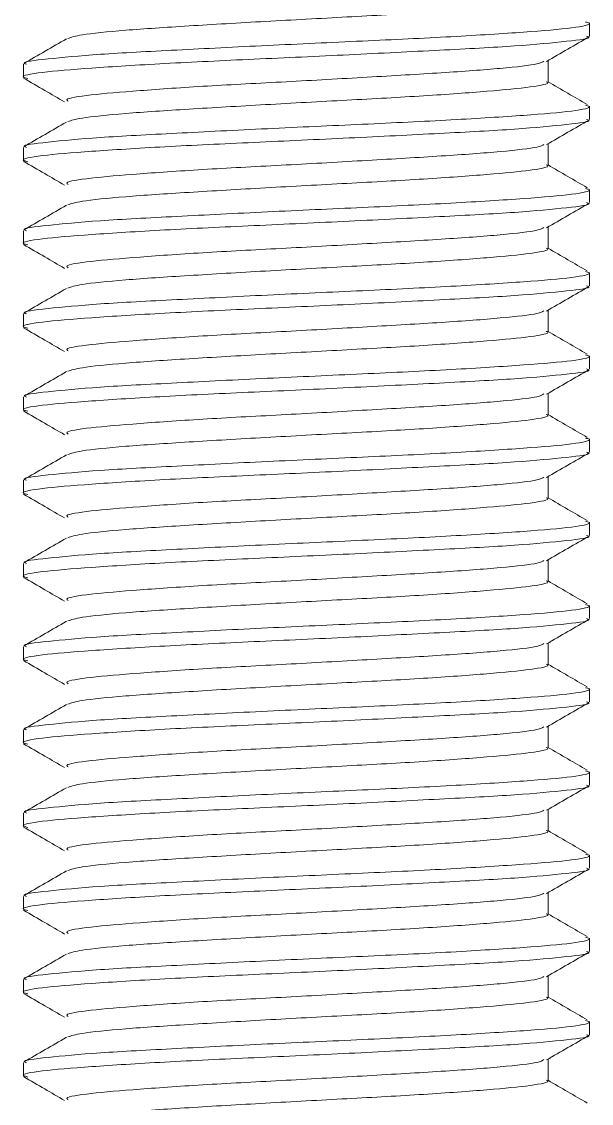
# Model space of a CAD drawing. Extents: x -976302 to -776254, y 5665 to 231437.
# Drawn here: x -798577.6 to -798516.8, y 79223.2 to 79338.5 of the extents above; entities that cross this region are included whole.
import ezdxf

# ---------------------------------------------------------------- set-up
doc = ezdxf.new("R2010")
doc.units = 0
doc.header["$LTSCALE"] = 1000
doc.header["$MEASUREMENT"] = 0

# ---------------------------------------------------------------- blocks, each defined once
blk = doc.blocks.new('*U17')
at = {"color": 7, "linetype": 'Continuous', "lineweight": 15}
for p, q in [((-22012.724, -7242.318), (-22012.724, -7241.495)), ((-22015.305, -7245.157), (-22015.305, -7243.844)), ((-22048.022, -7244.071), (-22048.022, -7244.893)), ((-22012.724, -7247.504), (-22012.724, -7246.681)), ((-22048.022, -7249.257), (-22048.022, -7250.079)), ((-22015.305, -7250.343), (-22015.305, -7249.03)), ((-22012.724, -7252.69), (-22012.724, -7251.867)), ((-22048.022, -7254.443), (-22048.022, -7255.265)), ((-22015.305, -7255.529), (-22015.305, -7254.216)), ((-22012.724, -7257.876), (-22012.724, -7257.053)), ((-22015.305, -7260.715), (-22015.305, -7259.402)), ((-22048.022, -7259.628), (-22048.022, -7260.451)), ((-22012.724, -7263.062), (-22012.724, -7262.239)), ((-22048.022, -7264.814), (-22048.022, -7265.637)), ((-22015.305, -7265.901), (-22015.305, -7264.588)), ((-22012.724, -7268.248), (-22012.724, -7267.425)), ((-22048.022, -7270), (-22048.022, -7270.823)), ((-22015.305, -7271.087), (-22015.305, -7269.773)), ((-22012.724, -7273.434), (-22012.724, -7272.611)), ((-22015.305, -7276.273), (-22015.305, -7274.959)), ((-22048.022, -7275.186), (-22048.022, -7276.009)), ((-22012.724, -7278.62), (-22012.724, -7277.797)), ((-22048.022, -7280.372), (-22048.022, -7281.195)), ((-22015.305, -7281.459), (-22015.305, -7280.145)), ((-22012.724, -7283.806), (-22012.724, -7282.982)), ((-22048.022, -7285.558), (-22048.022, -7286.38)), ((-22015.305, -7286.645), (-22015.305, -7285.331)), ((-22012.724, -7288.992), (-22012.724, -7288.168)), ((-22015.305, -7291.831), (-22015.305, -7290.517)), ((-22048.022, -7290.744), (-22048.022, -7291.566)), ((-22012.724, -7294.178), (-22012.724, -7293.354)), ((-22015.305, -7297.017), (-22015.305, -7295.703)), ((-22048.022, -7295.93), (-22048.022, -7296.752)), ((-22012.724, -7299.364), (-22012.724, -7298.54)), ((-22048.022, -7301.116), (-22048.022, -7301.938)), ((-22015.305, -7302.203), (-22015.305, -7300.889)), ((-22012.724, -7304.55), (-22012.724, -7303.726)), ((-22048.022, -7306.302), (-22048.022, -7307.124)), ((-22015.305, -7307.389), (-22015.305, -7306.075))]:
    blk.add_line(p, q, dxfattribs=at)
for points, knots in [([(-22015.417, -7239.971), (-22015.382, -7239.985), (-22015.116, -7240.086), (-22016.254, -7240.309), (-22018.879, -7240.559), (-22022.937, -7240.857), (-22027.8, -7241.12), (-22032.966, -7241.398), (-22037.849, -7241.686), (-22041.835, -7241.945), (-22044.573, -7242.227), (-22045.045, -7242.387), (-22045.262, -7242.461)], [0, 0, 0, 0, 0.016846, 0.1280213, 0.2392296, 0.3502223, 0.4613488, 0.5725715, 0.6837103, 0.7948399, 0.9062754, 1, 1, 1, 1]), ([(-22047.842, -7244.071), (-22047.901, -7244.048), (-22048.207, -7243.928), (-22046.695, -7243.749), (-22043.493, -7243.439), (-22038.61, -7243.191), (-22032.86, -7242.894), (-22026.816, -7242.624), (-22021.191, -7242.355), (-22016.549, -7242.061), (-22013.611, -7241.811), (-22012.458, -7241.573), (-22012.88, -7241.462), (-22012.971, -7241.438)], [0, 0, 0, 0, 0.025159, 0.130433, 0.235235, 0.340569, 0.445675, 0.550666, 0.65549, 0.76083, 0.865921, 0.97091, 1, 1, 1, 1]), ([(-22012.904, -7242.318), (-22012.849, -7242.338), (-22012.517, -7242.453), (-22013.967, -7242.629), (-22017.109, -7242.936), (-22021.935, -7243.188), (-22027.656, -7243.481), (-22033.706, -7243.756), (-22039.364, -7244.019), (-22044.034, -7244.318), (-22047.071, -7244.566), (-22048.32, -7244.81), (-22047.867, -7244.927), (-22047.752, -7244.956)], [0, 0, 0, 0, 0.020956, 0.125784, 0.230725, 0.335458, 0.440362, 0.545066, 0.649956, 0.754581, 0.859545, 0.96439, 1, 1, 1, 1]), ([(-22045.351, -7242.484), (-22045.793, -7242.74), (-22046.675, -7243.252), (-22047.558, -7243.764), (-22047.999, -7244.02)], [0, 0, 0, 0, 0.500034, 1, 1, 1, 1]), ([(-22015.395, -7243.893), (-22014.953, -7243.637), (-22014.071, -7243.126), (-22013.188, -7242.614), (-22012.747, -7242.358)], [0, 0, 0, 0, 0.500014, 1, 1, 1, 1]), ([(-22045.239, -7246.376), (-22045.29, -7246.339), (-22045.467, -7246.213), (-22043.999, -7245.973), (-22040.969, -7245.722), (-22036.665, -7245.418), (-22031.666, -7245.168), (-22026.523, -7244.873), (-22021.794, -7244.601), (-22018.101, -7244.329), (-22015.87, -7244.075), (-22015.657, -7243.931), (-22015.574, -7243.875)], [0, 0, 0, 0, 0.0446047, 0.1549405, 0.2658458, 0.3761896, 0.4869812, 0.5976326, 0.7082599, 0.819146, 0.9295768, 1, 1, 1, 1]), ([(-22048.022, -7244.933), (-22047.58, -7245.19), (-22046.728, -7245.685), (-22045.875, -7246.179), (-22045.463, -7246.417)], [0, 0, 0, 0, 0.517668, 1, 1, 1, 1]), ([(-22015.417, -7245.157), (-22015.382, -7245.171), (-22015.116, -7245.272), (-22016.254, -7245.495), (-22018.879, -7245.745), (-22022.937, -7246.043), (-22027.8, -7246.306), (-22032.966, -7246.584), (-22037.849, -7246.872), (-22041.835, -7247.131), (-22044.573, -7247.413), (-22045.045, -7247.573), (-22045.262, -7247.647)], [0, 0, 0, 0, 0.016846, 0.1280213, 0.2392296, 0.3502223, 0.4613488, 0.5725715, 0.6837103, 0.7948399, 0.9062754, 1, 1, 1, 1]), ([(-22012.859, -7246.579), (-22013.263, -7246.346), (-22014.08, -7245.876), (-22014.894, -7245.398), (-22015.305, -7245.157)], [0, 0, 0, 0, 0.494618, 1, 1, 1, 1]), ([(-22047.842, -7249.257), (-22047.901, -7249.233), (-22048.207, -7249.114), (-22046.695, -7248.935), (-22043.493, -7248.625), (-22038.61, -7248.377), (-22032.86, -7248.08), (-22026.816, -7247.81), (-22021.191, -7247.541), (-22016.549, -7247.247), (-22013.611, -7246.997), (-22012.458, -7246.759), (-22012.88, -7246.648), (-22012.971, -7246.623)], [0, 0, 0, 0, 0.025159, 0.130433, 0.235235, 0.340569, 0.445675, 0.550666, 0.65549, 0.76083, 0.865921, 0.97091, 1, 1, 1, 1]), ([(-22012.904, -7247.504), (-22012.849, -7247.524), (-22012.517, -7247.639), (-22013.967, -7247.815), (-22017.109, -7248.122), (-22021.935, -7248.374), (-22027.656, -7248.667), (-22033.706, -7248.942), (-22039.364, -7249.205), (-22044.034, -7249.504), (-22047.071, -7249.752), (-22048.32, -7249.996), (-22047.867, -7250.113), (-22047.752, -7250.142)], [0, 0, 0, 0, 0.020956, 0.125784, 0.230725, 0.335458, 0.440362, 0.545066, 0.649956, 0.754581, 0.859545, 0.96439, 1, 1, 1, 1]), ([(-22045.351, -7247.67), (-22045.793, -7247.926), (-22046.675, -7248.438), (-22047.558, -7248.95), (-22047.999, -7249.206)], [0, 0, 0, 0, 0.500034, 1, 1, 1, 1]), ([(-22015.395, -7249.079), (-22014.953, -7248.823), (-22014.071, -7248.312), (-22013.188, -7247.8), (-22012.747, -7247.544)], [0, 0, 0, 0, 0.500014, 1, 1, 1, 1]), ([(-22045.239, -7251.562), (-22045.29, -7251.525), (-22045.467, -7251.399), (-22043.999, -7251.159), (-22040.969, -7250.908), (-22036.665, -7250.604), (-22031.666, -7250.354), (-22026.523, -7250.059), (-22021.794, -7249.787), (-22018.101, -7249.515), (-22015.87, -7249.261), (-22015.657, -7249.117), (-22015.574, -7249.061)], [0, 0, 0, 0, 0.0446047, 0.1549405, 0.2658458, 0.3761896, 0.4869812, 0.5976326, 0.7082599, 0.819146, 0.9295768, 1, 1, 1, 1]), ([(-22048.022, -7250.119), (-22047.58, -7250.376), (-22046.728, -7250.871), (-22045.875, -7251.365), (-22045.463, -7251.603)], [0, 0, 0, 0, 0.517668, 1, 1, 1, 1]), ([(-22015.417, -7250.343), (-22015.382, -7250.357), (-22015.116, -7250.458), (-22016.254, -7250.681), (-22018.879, -7250.931), (-22022.937, -7251.229), (-22027.8, -7251.492), (-22032.966, -7251.77), (-22037.849, -7252.058), (-22041.835, -7252.317), (-22044.573, -7252.598), (-22045.045, -7252.759), (-22045.262, -7252.833)], [0, 0, 0, 0, 0.016846, 0.1280213, 0.2392296, 0.3502223, 0.4613488, 0.5725715, 0.6837103, 0.7948399, 0.9062754, 1, 1, 1, 1]), ([(-22012.859, -7251.765), (-22013.263, -7251.532), (-22014.08, -7251.062), (-22014.894, -7250.584), (-22015.305, -7250.343)], [0, 0, 0, 0, 0.494618, 1, 1, 1, 1]), ([(-22047.842, -7254.443), (-22047.901, -7254.419), (-22048.207, -7254.3), (-22046.695, -7254.121), (-22043.493, -7253.811), (-22038.61, -7253.563), (-22032.86, -7253.266), (-22026.816, -7252.996), (-22021.191, -7252.727), (-22016.549, -7252.433), (-22013.611, -7252.183), (-22012.458, -7251.945), (-22012.88, -7251.834), (-22012.971, -7251.809)], [0, 0, 0, 0, 0.025159, 0.130433, 0.235235, 0.340569, 0.445675, 0.550666, 0.65549, 0.76083, 0.865921, 0.97091, 1, 1, 1, 1]), ([(-22012.904, -7252.69), (-22012.849, -7252.71), (-22012.517, -7252.825), (-22013.967, -7253.001), (-22017.109, -7253.308), (-22021.935, -7253.56), (-22027.656, -7253.853), (-22033.706, -7254.128), (-22039.364, -7254.391), (-22044.034, -7254.69), (-22047.071, -7254.938), (-22048.32, -7255.182), (-22047.867, -7255.299), (-22047.752, -7255.328)], [0, 0, 0, 0, 0.020956, 0.125784, 0.230725, 0.335458, 0.440362, 0.545066, 0.649956, 0.754581, 0.859545, 0.96439, 1, 1, 1, 1]), ([(-22015.395, -7254.265), (-22014.953, -7254.009), (-22014.071, -7253.498), (-22013.188, -7252.986), (-22012.747, -7252.73)], [0, 0, 0, 0, 0.500014, 1, 1, 1, 1]), ([(-22045.351, -7252.856), (-22045.793, -7253.112), (-22046.675, -7253.624), (-22047.558, -7254.136), (-22047.999, -7254.392)], [0, 0, 0, 0, 0.500034, 1, 1, 1, 1]), ([(-22045.239, -7256.748), (-22045.29, -7256.711), (-22045.467, -7256.584), (-22043.999, -7256.345), (-22040.969, -7256.094), (-22036.665, -7255.79), (-22031.666, -7255.54), (-22026.523, -7255.245), (-22021.794, -7254.973), (-22018.101, -7254.701), (-22015.87, -7254.447), (-22015.657, -7254.303), (-22015.574, -7254.247)], [0, 0, 0, 0, 0.0446047, 0.1549405, 0.2658458, 0.3761896, 0.4869812, 0.5976326, 0.7082599, 0.819146, 0.9295768, 1, 1, 1, 1]), ([(-22048.022, -7255.305), (-22047.58, -7255.562), (-22046.728, -7256.057), (-22045.875, -7256.551), (-22045.463, -7256.789)], [0, 0, 0, 0, 0.517668, 1, 1, 1, 1]), ([(-22015.417, -7255.529), (-22015.382, -7255.543), (-22015.116, -7255.644), (-22016.254, -7255.867), (-22018.879, -7256.117), (-22022.937, -7256.415), (-22027.8, -7256.678), (-22032.966, -7256.956), (-22037.849, -7257.244), (-22041.835, -7257.503), (-22044.573, -7257.784), (-22045.045, -7257.945), (-22045.262, -7258.019)], [0, 0, 0, 0, 0.016846, 0.1280213, 0.2392296, 0.3502223, 0.4613488, 0.5725715, 0.6837103, 0.7948399, 0.9062754, 1, 1, 1, 1]), ([(-22012.859, -7256.951), (-22013.263, -7256.718), (-22014.08, -7256.248), (-22014.894, -7255.77), (-22015.305, -7255.529)], [0, 0, 0, 0, 0.494618, 1, 1, 1, 1]), ([(-22047.842, -7259.628), (-22047.901, -7259.605), (-22048.207, -7259.486), (-22046.695, -7259.307), (-22043.493, -7258.997), (-22038.61, -7258.749), (-22032.86, -7258.452), (-22026.816, -7258.182), (-22021.191, -7257.913), (-22016.549, -7257.619), (-22013.611, -7257.369), (-22012.458, -7257.131), (-22012.88, -7257.02), (-22012.971, -7256.995)], [0, 0, 0, 0, 0.025159, 0.130433, 0.235235, 0.340569, 0.445675, 0.550666, 0.65549, 0.76083, 0.865921, 0.97091, 1, 1, 1, 1]), ([(-22012.904, -7257.876), (-22012.849, -7257.895), (-22012.517, -7258.011), (-22013.967, -7258.187), (-22017.109, -7258.494), (-22021.935, -7258.746), (-22027.656, -7259.039), (-22033.706, -7259.314), (-22039.364, -7259.577), (-22044.034, -7259.876), (-22047.071, -7260.124), (-22048.32, -7260.368), (-22047.867, -7260.485), (-22047.752, -7260.514)], [0, 0, 0, 0, 0.020956, 0.125784, 0.230725, 0.335458, 0.440362, 0.545066, 0.649956, 0.754581, 0.859545, 0.96439, 1, 1, 1, 1]), ([(-22045.351, -7258.042), (-22045.793, -7258.298), (-22046.675, -7258.81), (-22047.558, -7259.322), (-22047.999, -7259.578)], [0, 0, 0, 0, 0.500034, 1, 1, 1, 1]), ([(-22015.395, -7259.451), (-22014.953, -7259.195), (-22014.071, -7258.683), (-22013.188, -7258.172), (-22012.747, -7257.916)], [0, 0, 0, 0, 0.500014, 1, 1, 1, 1]), ([(-22045.239, -7261.934), (-22045.29, -7261.897), (-22045.467, -7261.77), (-22043.999, -7261.531), (-22040.969, -7261.28), (-22036.665, -7260.976), (-22031.666, -7260.726), (-22026.523, -7260.43), (-22021.794, -7260.159), (-22018.101, -7259.887), (-22015.87, -7259.633), (-22015.657, -7259.489), (-22015.574, -7259.433)], [0, 0, 0, 0, 0.0446047, 0.1549405, 0.2658458, 0.3761896, 0.4869812, 0.5976326, 0.7082599, 0.819146, 0.9295768, 1, 1, 1, 1]), ([(-22048.022, -7260.491), (-22047.58, -7260.748), (-22046.728, -7261.243), (-22045.875, -7261.737), (-22045.463, -7261.975)], [0, 0, 0, 0, 0.517668, 1, 1, 1, 1]), ([(-22015.417, -7260.715), (-22015.382, -7260.728), (-22015.116, -7260.83), (-22016.254, -7261.053), (-22018.879, -7261.303), (-22022.937, -7261.601), (-22027.8, -7261.864), (-22032.966, -7262.142), (-22037.849, -7262.43), (-22041.835, -7262.689), (-22044.573, -7262.97), (-22045.045, -7263.131), (-22045.262, -7263.205)], [0, 0, 0, 0, 0.016846, 0.1280213, 0.2392296, 0.3502223, 0.4613488, 0.5725715, 0.6837103, 0.7948399, 0.9062754, 1, 1, 1, 1]), ([(-22012.859, -7262.137), (-22013.263, -7261.904), (-22014.08, -7261.434), (-22014.894, -7260.956), (-22015.305, -7260.715)], [0, 0, 0, 0, 0.494618, 1, 1, 1, 1]), ([(-22047.842, -7264.814), (-22047.901, -7264.791), (-22048.207, -7264.672), (-22046.695, -7264.493), (-22043.493, -7264.183), (-22038.61, -7263.935), (-22032.86, -7263.638), (-22026.816, -7263.368), (-22021.191, -7263.099), (-22016.549, -7262.805), (-22013.611, -7262.555), (-22012.458, -7262.317), (-22012.88, -7262.205), (-22012.971, -7262.181)], [0, 0, 0, 0, 0.025159, 0.130433, 0.235235, 0.340569, 0.445675, 0.550666, 0.65549, 0.76083, 0.865921, 0.97091, 1, 1, 1, 1]), ([(-22012.904, -7263.062), (-22012.849, -7263.081), (-22012.517, -7263.197), (-22013.967, -7263.373), (-22017.109, -7263.68), (-22021.935, -7263.932), (-22027.656, -7264.225), (-22033.706, -7264.5), (-22039.364, -7264.763), (-22044.034, -7265.062), (-22047.071, -7265.31), (-22048.32, -7265.554), (-22047.867, -7265.671), (-22047.752, -7265.7)], [0, 0, 0, 0, 0.020956, 0.125784, 0.230725, 0.335458, 0.440362, 0.545066, 0.649956, 0.754581, 0.859545, 0.96439, 1, 1, 1, 1]), ([(-22045.351, -7263.228), (-22045.793, -7263.484), (-22046.675, -7263.996), (-22047.558, -7264.508), (-22047.999, -7264.764)], [0, 0, 0, 0, 0.500034, 1, 1, 1, 1]), ([(-22015.395, -7264.637), (-22014.953, -7264.381), (-22014.071, -7263.869), (-22013.188, -7263.358), (-22012.747, -7263.102)], [0, 0, 0, 0, 0.500014, 1, 1, 1, 1]), ([(-22045.239, -7267.119), (-22045.29, -7267.083), (-22045.467, -7266.956), (-22043.999, -7266.717), (-22040.969, -7266.466), (-22036.665, -7266.162), (-22031.666, -7265.912), (-22026.523, -7265.616), (-22021.794, -7265.345), (-22018.101, -7265.073), (-22015.87, -7264.819), (-22015.657, -7264.675), (-22015.574, -7264.619)], [0, 0, 0, 0, 0.0446047, 0.1549405, 0.2658458, 0.3761896, 0.4869812, 0.5976326, 0.7082599, 0.819146, 0.9295768, 1, 1, 1, 1]), ([(-22048.022, -7265.677), (-22047.58, -7265.934), (-22046.728, -7266.429), (-22045.875, -7266.923), (-22045.463, -7267.161)], [0, 0, 0, 0, 0.517668, 1, 1, 1, 1]), ([(-22015.417, -7265.901), (-22015.382, -7265.914), (-22015.116, -7266.016), (-22016.254, -7266.239), (-22018.879, -7266.489), (-22022.937, -7266.787), (-22027.8, -7267.05), (-22032.966, -7267.328), (-22037.849, -7267.616), (-22041.835, -7267.875), (-22044.573, -7268.156), (-22045.045, -7268.317), (-22045.262, -7268.391)], [0, 0, 0, 0, 0.016846, 0.1280213, 0.2392296, 0.3502223, 0.4613488, 0.5725715, 0.6837103, 0.7948399, 0.9062754, 1, 1, 1, 1]), ([(-22012.859, -7267.323), (-22013.263, -7267.09), (-22014.08, -7266.62), (-22014.894, -7266.142), (-22015.305, -7265.901)], [0, 0, 0, 0, 0.494618, 1, 1, 1, 1]), ([(-22047.842, -7270), (-22047.901, -7269.977), (-22048.207, -7269.858), (-22046.695, -7269.679), (-22043.493, -7269.369), (-22038.61, -7269.121), (-22032.86, -7268.824), (-22026.816, -7268.554), (-22021.191, -7268.285), (-22016.549, -7267.991), (-22013.611, -7267.741), (-22012.458, -7267.503), (-22012.88, -7267.391), (-22012.971, -7267.367)], [0, 0, 0, 0, 0.025159, 0.130433, 0.235235, 0.340569, 0.445675, 0.550666, 0.65549, 0.76083, 0.865921, 0.97091, 1, 1, 1, 1]), ([(-22012.904, -7268.248), (-22012.849, -7268.267), (-22012.517, -7268.383), (-22013.967, -7268.559), (-22017.109, -7268.866), (-22021.935, -7269.118), (-22027.656, -7269.411), (-22033.706, -7269.686), (-22039.364, -7269.949), (-22044.034, -7270.248), (-22047.071, -7270.496), (-22048.32, -7270.74), (-22047.867, -7270.857), (-22047.752, -7270.886)], [0, 0, 0, 0, 0.020956, 0.125784, 0.230725, 0.335458, 0.440362, 0.545066, 0.649956, 0.754581, 0.859545, 0.96439, 1, 1, 1, 1]), ([(-22045.351, -7268.414), (-22045.793, -7268.67), (-22046.675, -7269.182), (-22047.558, -7269.694), (-22047.999, -7269.95)], [0, 0, 0, 0, 0.500034, 1, 1, 1, 1]), ([(-22015.395, -7269.823), (-22014.953, -7269.567), (-22014.071, -7269.055), (-22013.188, -7268.544), (-22012.747, -7268.288)], [0, 0, 0, 0, 0.500014, 1, 1, 1, 1]), ([(-22045.239, -7272.305), (-22045.29, -7272.269), (-22045.467, -7272.142), (-22043.999, -7271.903), (-22040.969, -7271.652), (-22036.665, -7271.348), (-22031.666, -7271.098), (-22026.523, -7270.802), (-22021.794, -7270.531), (-22018.101, -7270.259), (-22015.87, -7270.005), (-22015.657, -7269.861), (-22015.574, -7269.805)], [0, 0, 0, 0, 0.0446047, 0.1549405, 0.2658458, 0.3761896, 0.4869812, 0.5976326, 0.7082599, 0.819146, 0.9295768, 1, 1, 1, 1]), ([(-22048.022, -7270.863), (-22047.58, -7271.119), (-22046.728, -7271.614), (-22045.875, -7272.109), (-22045.463, -7272.347)], [0, 0, 0, 0, 0.517668, 1, 1, 1, 1]), ([(-22015.417, -7271.087), (-22015.382, -7271.1), (-22015.116, -7271.202), (-22016.254, -7271.425), (-22018.879, -7271.675), (-22022.937, -7271.973), (-22027.8, -7272.236), (-22032.966, -7272.514), (-22037.849, -7272.802), (-22041.835, -7273.061), (-22044.573, -7273.342), (-22045.045, -7273.503), (-22045.262, -7273.577)], [0, 0, 0, 0, 0.016846, 0.1280213, 0.2392296, 0.3502223, 0.4613488, 0.5725715, 0.6837103, 0.7948399, 0.9062754, 1, 1, 1, 1]), ([(-22012.859, -7272.509), (-22013.263, -7272.276), (-22014.08, -7271.806), (-22014.894, -7271.328), (-22015.305, -7271.087)], [0, 0, 0, 0, 0.494618, 1, 1, 1, 1]), ([(-22047.842, -7275.186), (-22047.901, -7275.163), (-22048.207, -7275.043), (-22046.695, -7274.865), (-22043.493, -7274.555), (-22038.61, -7274.307), (-22032.86, -7274.01), (-22026.816, -7273.74), (-22021.191, -7273.471), (-22016.549, -7273.177), (-22013.611, -7272.927), (-22012.458, -7272.689), (-22012.88, -7272.577), (-22012.971, -7272.553)], [0, 0, 0, 0, 0.025159, 0.130433, 0.235235, 0.340569, 0.445675, 0.550666, 0.65549, 0.76083, 0.865921, 0.97091, 1, 1, 1, 1]), ([(-22012.904, -7273.434), (-22012.849, -7273.453), (-22012.517, -7273.569), (-22013.967, -7273.745), (-22017.109, -7274.052), (-22021.935, -7274.304), (-22027.656, -7274.597), (-22033.706, -7274.872), (-22039.364, -7275.135), (-22044.034, -7275.434), (-22047.071, -7275.682), (-22048.32, -7275.926), (-22047.867, -7276.043), (-22047.752, -7276.072)], [0, 0, 0, 0, 0.020956, 0.125784, 0.230725, 0.335458, 0.440362, 0.545066, 0.649956, 0.754581, 0.859545, 0.96439, 1, 1, 1, 1]), ([(-22045.351, -7273.6), (-22045.793, -7273.856), (-22046.675, -7274.368), (-22047.558, -7274.88), (-22047.999, -7275.136)], [0, 0, 0, 0, 0.500034, 1, 1, 1, 1]), ([(-22015.395, -7275.009), (-22014.953, -7274.753), (-22014.071, -7274.241), (-22013.188, -7273.73), (-22012.747, -7273.474)], [0, 0, 0, 0, 0.500014, 1, 1, 1, 1]), ([(-22045.239, -7277.491), (-22045.29, -7277.455), (-22045.467, -7277.328), (-22043.999, -7277.089), (-22040.969, -7276.838), (-22036.665, -7276.534), (-22031.666, -7276.284), (-22026.523, -7275.988), (-22021.794, -7275.717), (-22018.101, -7275.445), (-22015.87, -7275.191), (-22015.657, -7275.047), (-22015.574, -7274.991)], [0, 0, 0, 0, 0.0446047, 0.1549405, 0.2658458, 0.3761896, 0.4869812, 0.5976326, 0.7082599, 0.819146, 0.9295768, 1, 1, 1, 1]), ([(-22048.022, -7276.049), (-22047.58, -7276.305), (-22046.728, -7276.8), (-22045.875, -7277.295), (-22045.463, -7277.533)], [0, 0, 0, 0, 0.517668, 1, 1, 1, 1]), ([(-22015.417, -7276.273), (-22015.382, -7276.286), (-22015.116, -7276.388), (-22016.254, -7276.611), (-22018.879, -7276.861), (-22022.937, -7277.159), (-22027.8, -7277.422), (-22032.966, -7277.7), (-22037.849, -7277.988), (-22041.835, -7278.247), (-22044.573, -7278.528), (-22045.045, -7278.689), (-22045.262, -7278.763)], [0, 0, 0, 0, 0.016846, 0.1280213, 0.2392296, 0.3502223, 0.4613488, 0.5725715, 0.6837103, 0.7948399, 0.9062754, 1, 1, 1, 1]), ([(-22012.859, -7277.695), (-22013.263, -7277.462), (-22014.08, -7276.992), (-22014.894, -7276.514), (-22015.305, -7276.273)], [0, 0, 0, 0, 0.494618, 1, 1, 1, 1]), ([(-22047.842, -7280.372), (-22047.901, -7280.349), (-22048.207, -7280.229), (-22046.695, -7280.051), (-22043.493, -7279.741), (-22038.61, -7279.493), (-22032.86, -7279.196), (-22026.816, -7278.926), (-22021.191, -7278.657), (-22016.549, -7278.363), (-22013.611, -7278.113), (-22012.458, -7277.875), (-22012.88, -7277.763), (-22012.971, -7277.739)], [0, 0, 0, 0, 0.025159, 0.130433, 0.235235, 0.340569, 0.445675, 0.550666, 0.65549, 0.76083, 0.865921, 0.97091, 1, 1, 1, 1]), ([(-22012.904, -7278.62), (-22012.849, -7278.639), (-22012.517, -7278.755), (-22013.967, -7278.931), (-22017.109, -7279.238), (-22021.935, -7279.49), (-22027.656, -7279.783), (-22033.706, -7280.057), (-22039.364, -7280.321), (-22044.034, -7280.62), (-22047.071, -7280.868), (-22048.32, -7281.112), (-22047.867, -7281.229), (-22047.752, -7281.258)], [0, 0, 0, 0, 0.020956, 0.125784, 0.230725, 0.335458, 0.440362, 0.545066, 0.649956, 0.754581, 0.859545, 0.96439, 1, 1, 1, 1]), ([(-22045.351, -7278.786), (-22045.793, -7279.042), (-22046.675, -7279.554), (-22047.558, -7280.066), (-22047.999, -7280.322)], [0, 0, 0, 0, 0.500034, 1, 1, 1, 1]), ([(-22015.395, -7280.195), (-22014.953, -7279.939), (-22014.071, -7279.427), (-22013.188, -7278.916), (-22012.747, -7278.66)], [0, 0, 0, 0, 0.500014, 1, 1, 1, 1]), ([(-22045.239, -7282.677), (-22045.29, -7282.641), (-22045.467, -7282.514), (-22043.999, -7282.275), (-22040.969, -7282.024), (-22036.665, -7281.72), (-22031.666, -7281.47), (-22026.523, -7281.174), (-22021.794, -7280.903), (-22018.101, -7280.631), (-22015.87, -7280.377), (-22015.657, -7280.233), (-22015.574, -7280.177)], [0, 0, 0, 0, 0.0446047, 0.1549405, 0.2658458, 0.3761896, 0.4869812, 0.5976326, 0.7082599, 0.819146, 0.9295768, 1, 1, 1, 1]), ([(-22048.022, -7281.235), (-22047.58, -7281.491), (-22046.728, -7281.986), (-22045.875, -7282.48), (-22045.463, -7282.719)], [0, 0, 0, 0, 0.517668, 1, 1, 1, 1]), ([(-22015.417, -7281.459), (-22015.382, -7281.472), (-22015.116, -7281.574), (-22016.254, -7281.797), (-22018.879, -7282.047), (-22022.937, -7282.345), (-22027.8, -7282.608), (-22032.966, -7282.886), (-22037.849, -7283.174), (-22041.835, -7283.433), (-22044.573, -7283.714), (-22045.045, -7283.875), (-22045.262, -7283.949)], [0, 0, 0, 0, 0.016846, 0.1280213, 0.2392296, 0.3502223, 0.4613488, 0.5725715, 0.6837103, 0.7948399, 0.9062754, 1, 1, 1, 1]), ([(-22012.859, -7282.881), (-22013.263, -7282.648), (-22014.08, -7282.177), (-22014.894, -7281.7), (-22015.305, -7281.459)], [0, 0, 0, 0, 0.494618, 1, 1, 1, 1]), ([(-22047.842, -7285.558), (-22047.901, -7285.535), (-22048.207, -7285.415), (-22046.695, -7285.237), (-22043.493, -7284.927), (-22038.61, -7284.679), (-22032.86, -7284.382), (-22026.816, -7284.112), (-22021.191, -7283.843), (-22016.549, -7283.549), (-22013.611, -7283.299), (-22012.458, -7283.061), (-22012.88, -7282.949), (-22012.971, -7282.925)], [0, 0, 0, 0, 0.025159, 0.130433, 0.235235, 0.340569, 0.445675, 0.550666, 0.65549, 0.76083, 0.865921, 0.97091, 1, 1, 1, 1]), ([(-22012.904, -7283.806), (-22012.849, -7283.825), (-22012.517, -7283.941), (-22013.967, -7284.117), (-22017.109, -7284.424), (-22021.935, -7284.676), (-22027.656, -7284.969), (-22033.706, -7285.243), (-22039.364, -7285.507), (-22044.034, -7285.806), (-22047.071, -7286.054), (-22048.32, -7286.298), (-22047.867, -7286.414), (-22047.752, -7286.444)], [0, 0, 0, 0, 0.020956, 0.125784, 0.230725, 0.335458, 0.440362, 0.545066, 0.649956, 0.754581, 0.859545, 0.96439, 1, 1, 1, 1]), ([(-22045.351, -7283.972), (-22045.793, -7284.228), (-22046.675, -7284.74), (-22047.558, -7285.252), (-22047.999, -7285.508)], [0, 0, 0, 0, 0.500034, 1, 1, 1, 1]), ([(-22015.395, -7285.381), (-22014.953, -7285.125), (-22014.071, -7284.613), (-22013.188, -7284.102), (-22012.747, -7283.846)], [0, 0, 0, 0, 0.500014, 1, 1, 1, 1]), ([(-22045.239, -7287.863), (-22045.29, -7287.827), (-22045.467, -7287.7), (-22043.999, -7287.461), (-22040.969, -7287.21), (-22036.665, -7286.906), (-22031.666, -7286.656), (-22026.523, -7286.36), (-22021.794, -7286.089), (-22018.101, -7285.817), (-22015.87, -7285.563), (-22015.657, -7285.419), (-22015.574, -7285.363)], [0, 0, 0, 0, 0.0446047, 0.1549405, 0.2658458, 0.3761896, 0.4869812, 0.5976326, 0.7082599, 0.819146, 0.9295768, 1, 1, 1, 1]), ([(-22048.022, -7286.421), (-22047.58, -7286.677), (-22046.728, -7287.172), (-22045.875, -7287.666), (-22045.463, -7287.905)], [0, 0, 0, 0, 0.517668, 1, 1, 1, 1]), ([(-22015.417, -7286.645), (-22015.382, -7286.658), (-22015.116, -7286.76), (-22016.254, -7286.982), (-22018.879, -7287.233), (-22022.937, -7287.531), (-22027.8, -7287.794), (-22032.966, -7288.072), (-22037.849, -7288.36), (-22041.835, -7288.619), (-22044.573, -7288.9), (-22045.045, -7289.061), (-22045.262, -7289.135)], [0, 0, 0, 0, 0.016846, 0.1280213, 0.2392296, 0.3502223, 0.4613488, 0.5725715, 0.6837103, 0.7948399, 0.9062754, 1, 1, 1, 1]), ([(-22012.859, -7288.067), (-22013.263, -7287.834), (-22014.08, -7287.363), (-22014.894, -7286.886), (-22015.305, -7286.645)], [0, 0, 0, 0, 0.494618, 1, 1, 1, 1]), ([(-22047.842, -7290.744), (-22047.901, -7290.721), (-22048.207, -7290.601), (-22046.695, -7290.423), (-22043.493, -7290.113), (-22038.61, -7289.865), (-22032.86, -7289.568), (-22026.816, -7289.298), (-22021.191, -7289.029), (-22016.549, -7288.735), (-22013.611, -7288.485), (-22012.458, -7288.246), (-22012.88, -7288.135), (-22012.971, -7288.111)], [0, 0, 0, 0, 0.025159, 0.130433, 0.235235, 0.340569, 0.445675, 0.550666, 0.65549, 0.76083, 0.865921, 0.97091, 1, 1, 1, 1]), ([(-22012.904, -7288.992), (-22012.849, -7289.011), (-22012.517, -7289.127), (-22013.967, -7289.303), (-22017.109, -7289.61), (-22021.935, -7289.861), (-22027.656, -7290.155), (-22033.706, -7290.429), (-22039.364, -7290.693), (-22044.034, -7290.992), (-22047.071, -7291.24), (-22048.32, -7291.484), (-22047.867, -7291.6), (-22047.752, -7291.63)], [0, 0, 0, 0, 0.020956, 0.125784, 0.230725, 0.335458, 0.440362, 0.545066, 0.649956, 0.754581, 0.859545, 0.96439, 1, 1, 1, 1]), ([(-22045.351, -7289.158), (-22045.793, -7289.414), (-22046.675, -7289.926), (-22047.558, -7290.438), (-22047.999, -7290.694)], [0, 0, 0, 0, 0.500034, 1, 1, 1, 1]), ([(-22015.395, -7290.567), (-22014.953, -7290.311), (-22014.071, -7289.799), (-22013.188, -7289.288), (-22012.747, -7289.032)], [0, 0, 0, 0, 0.500014, 1, 1, 1, 1]), ([(-22045.239, -7293.049), (-22045.29, -7293.013), (-22045.467, -7292.886), (-22043.999, -7292.647), (-22040.969, -7292.396), (-22036.665, -7292.092), (-22031.666, -7291.842), (-22026.523, -7291.546), (-22021.794, -7291.275), (-22018.101, -7291.003), (-22015.87, -7290.749), (-22015.657, -7290.605), (-22015.574, -7290.548)], [0, 0, 0, 0, 0.0446047, 0.1549405, 0.2658458, 0.3761896, 0.4869812, 0.5976326, 0.7082599, 0.819146, 0.9295768, 1, 1, 1, 1]), ([(-22048.022, -7291.607), (-22047.58, -7291.863), (-22046.728, -7292.358), (-22045.875, -7292.852), (-22045.463, -7293.091)], [0, 0, 0, 0, 0.517668, 1, 1, 1, 1]), ([(-22015.417, -7291.831), (-22015.382, -7291.844), (-22015.116, -7291.946), (-22016.254, -7292.168), (-22018.879, -7292.419), (-22022.937, -7292.717), (-22027.8, -7292.98), (-22032.966, -7293.257), (-22037.849, -7293.546), (-22041.835, -7293.805), (-22044.573, -7294.086), (-22045.045, -7294.247), (-22045.262, -7294.321)], [0, 0, 0, 0, 0.016846, 0.1280213, 0.2392296, 0.3502223, 0.4613488, 0.5725715, 0.6837103, 0.7948399, 0.9062754, 1, 1, 1, 1]), ([(-22012.859, -7293.253), (-22013.263, -7293.02), (-22014.08, -7292.549), (-22014.894, -7292.072), (-22015.305, -7291.831)], [0, 0, 0, 0, 0.494618, 1, 1, 1, 1]), ([(-22047.842, -7295.93), (-22047.901, -7295.907), (-22048.207, -7295.787), (-22046.695, -7295.609), (-22043.493, -7295.299), (-22038.61, -7295.051), (-22032.86, -7294.754), (-22026.816, -7294.484), (-22021.191, -7294.215), (-22016.549, -7293.921), (-22013.611, -7293.67), (-22012.458, -7293.432), (-22012.88, -7293.321), (-22012.971, -7293.297)], [0, 0, 0, 0, 0.025159, 0.130433, 0.235235, 0.340569, 0.445675, 0.550666, 0.65549, 0.76083, 0.865921, 0.97091, 1, 1, 1, 1]), ([(-22012.904, -7294.178), (-22012.849, -7294.197), (-22012.517, -7294.313), (-22013.967, -7294.489), (-22017.109, -7294.795), (-22021.935, -7295.047), (-22027.656, -7295.341), (-22033.706, -7295.615), (-22039.364, -7295.879), (-22044.034, -7296.178), (-22047.071, -7296.426), (-22048.32, -7296.669), (-22047.867, -7296.786), (-22047.752, -7296.816)], [0, 0, 0, 0, 0.020956, 0.125784, 0.230725, 0.335458, 0.440362, 0.545066, 0.649956, 0.754581, 0.859545, 0.96439, 1, 1, 1, 1]), ([(-22045.351, -7294.343), (-22045.793, -7294.6), (-22046.675, -7295.112), (-22047.558, -7295.624), (-22047.999, -7295.88)], [0, 0, 0, 0, 0.500034, 1, 1, 1, 1]), ([(-22015.395, -7295.753), (-22014.953, -7295.497), (-22014.071, -7294.985), (-22013.188, -7294.474), (-22012.747, -7294.218)], [0, 0, 0, 0, 0.500014, 1, 1, 1, 1]), ([(-22045.239, -7298.235), (-22045.29, -7298.199), (-22045.467, -7298.072), (-22043.999, -7297.833), (-22040.969, -7297.582), (-22036.665, -7297.278), (-22031.666, -7297.028), (-22026.523, -7296.732), (-22021.794, -7296.461), (-22018.101, -7296.189), (-22015.87, -7295.935), (-22015.657, -7295.791), (-22015.574, -7295.734)], [0, 0, 0, 0, 0.0446047, 0.1549405, 0.2658458, 0.3761896, 0.4869812, 0.5976326, 0.7082599, 0.819146, 0.9295768, 1, 1, 1, 1]), ([(-22048.022, -7296.793), (-22047.58, -7297.049), (-22046.728, -7297.544), (-22045.875, -7298.038), (-22045.463, -7298.277)], [0, 0, 0, 0, 0.517668, 1, 1, 1, 1]), ([(-22015.417, -7297.017), (-22015.382, -7297.03), (-22015.116, -7297.132), (-22016.254, -7297.354), (-22018.879, -7297.605), (-22022.937, -7297.903), (-22027.8, -7298.166), (-22032.966, -7298.443), (-22037.849, -7298.732), (-22041.835, -7298.991), (-22044.573, -7299.272), (-22045.045, -7299.433), (-22045.262, -7299.506)], [0, 0, 0, 0, 0.016846, 0.1280213, 0.2392296, 0.3502223, 0.4613488, 0.5725715, 0.6837103, 0.7948399, 0.9062754, 1, 1, 1, 1]), ([(-22012.859, -7298.439), (-22013.263, -7298.206), (-22014.08, -7297.735), (-22014.894, -7297.258), (-22015.305, -7297.017)], [0, 0, 0, 0, 0.494618, 1, 1, 1, 1]), ([(-22047.842, -7301.116), (-22047.901, -7301.093), (-22048.207, -7300.973), (-22046.695, -7300.794), (-22043.493, -7300.485), (-22038.61, -7300.237), (-22032.86, -7299.939), (-22026.816, -7299.67), (-22021.191, -7299.401), (-22016.549, -7299.107), (-22013.611, -7298.856), (-22012.458, -7298.618), (-22012.88, -7298.507), (-22012.971, -7298.483)], [0, 0, 0, 0, 0.025159, 0.130433, 0.235235, 0.340569, 0.445675, 0.550666, 0.65549, 0.76083, 0.865921, 0.97091, 1, 1, 1, 1]), ([(-22012.904, -7299.364), (-22012.849, -7299.383), (-22012.517, -7299.499), (-22013.967, -7299.675), (-22017.109, -7299.981), (-22021.935, -7300.233), (-22027.656, -7300.527), (-22033.706, -7300.801), (-22039.364, -7301.065), (-22044.034, -7301.364), (-22047.071, -7301.612), (-22048.32, -7301.855), (-22047.867, -7301.972), (-22047.752, -7302.002)], [0, 0, 0, 0, 0.020956, 0.125784, 0.230725, 0.335458, 0.440362, 0.545066, 0.649956, 0.754581, 0.859545, 0.96439, 1, 1, 1, 1]), ([(-22045.351, -7299.529), (-22045.793, -7299.786), (-22046.675, -7300.298), (-22047.558, -7300.81), (-22047.999, -7301.066)], [0, 0, 0, 0, 0.500034, 1, 1, 1, 1]), ([(-22015.395, -7300.939), (-22014.953, -7300.683), (-22014.071, -7300.171), (-22013.188, -7299.66), (-22012.747, -7299.404)], [0, 0, 0, 0, 0.500014, 1, 1, 1, 1]), ([(-22045.239, -7303.421), (-22045.29, -7303.385), (-22045.467, -7303.258), (-22043.999, -7303.019), (-22040.969, -7302.768), (-22036.665, -7302.464), (-22031.666, -7302.214), (-22026.523, -7301.918), (-22021.794, -7301.647), (-22018.101, -7301.375), (-22015.87, -7301.121), (-22015.657, -7300.977), (-22015.574, -7300.92)], [0, 0, 0, 0, 0.0446047, 0.1549405, 0.2658458, 0.3761896, 0.4869812, 0.5976326, 0.7082599, 0.819146, 0.9295768, 1, 1, 1, 1]), ([(-22048.022, -7301.979), (-22047.58, -7302.235), (-22046.728, -7302.73), (-22045.875, -7303.224), (-22045.463, -7303.463)], [0, 0, 0, 0, 0.517668, 1, 1, 1, 1]), ([(-22015.417, -7302.203), (-22015.382, -7302.216), (-22015.116, -7302.317), (-22016.254, -7302.54), (-22018.879, -7302.791), (-22022.937, -7303.089), (-22027.8, -7303.352), (-22032.966, -7303.629), (-22037.849, -7303.918), (-22041.835, -7304.177), (-22044.573, -7304.458), (-22045.045, -7304.619), (-22045.262, -7304.692)], [0, 0, 0, 0, 0.016846, 0.1280213, 0.2392296, 0.3502223, 0.4613488, 0.5725715, 0.6837103, 0.7948399, 0.9062754, 1, 1, 1, 1]), ([(-22012.859, -7303.625), (-22013.263, -7303.392), (-22014.08, -7302.921), (-22014.894, -7302.444), (-22015.305, -7302.203)], [0, 0, 0, 0, 0.494618, 1, 1, 1, 1]), ([(-22047.842, -7306.302), (-22047.901, -7306.279), (-22048.207, -7306.159), (-22046.695, -7305.98), (-22043.493, -7305.671), (-22038.61, -7305.423), (-22032.86, -7305.125), (-22026.816, -7304.856), (-22021.191, -7304.587), (-22016.549, -7304.293), (-22013.611, -7304.042), (-22012.458, -7303.804), (-22012.88, -7303.693), (-22012.971, -7303.669)], [0, 0, 0, 0, 0.025159, 0.130433, 0.235235, 0.340569, 0.445675, 0.550666, 0.65549, 0.76083, 0.865921, 0.97091, 1, 1, 1, 1]), ([(-22012.904, -7304.55), (-22012.849, -7304.569), (-22012.517, -7304.685), (-22013.967, -7304.861), (-22017.109, -7305.167), (-22021.935, -7305.419), (-22027.656, -7305.713), (-22033.706, -7305.987), (-22039.364, -7306.251), (-22044.034, -7306.55), (-22047.071, -7306.798), (-22048.32, -7307.041), (-22047.867, -7307.158), (-22047.752, -7307.188)], [0, 0, 0, 0, 0.020956, 0.125784, 0.230725, 0.335458, 0.440362, 0.545066, 0.649956, 0.754581, 0.859545, 0.96439, 1, 1, 1, 1]), ([(-22015.395, -7306.125), (-22014.953, -7305.869), (-22014.071, -7305.357), (-22013.188, -7304.845), (-22012.747, -7304.59)], [0, 0, 0, 0, 0.500014, 1, 1, 1, 1]), ([(-22045.351, -7304.715), (-22045.793, -7304.971), (-22046.675, -7305.484), (-22047.558, -7305.996), (-22047.999, -7306.252)], [0, 0, 0, 0, 0.500034, 1, 1, 1, 1]), ([(-22045.239, -7308.607), (-22045.29, -7308.571), (-22045.467, -7308.444), (-22043.999, -7308.205), (-22040.969, -7307.954), (-22036.665, -7307.65), (-22031.666, -7307.4), (-22026.523, -7307.104), (-22021.794, -7306.833), (-22018.101, -7306.561), (-22015.87, -7306.307), (-22015.657, -7306.162), (-22015.574, -7306.106)], [0, 0, 0, 0, 0.0446047, 0.1549405, 0.2658458, 0.3761896, 0.4869812, 0.5976326, 0.7082599, 0.819146, 0.9295768, 1, 1, 1, 1]), ([(-22048.022, -7307.165), (-22047.58, -7307.421), (-22046.728, -7307.916), (-22045.875, -7308.41), (-22045.463, -7308.649)], [0, 0, 0, 0, 0.517668, 1, 1, 1, 1]), ([(-22015.417, -7307.389), (-22015.382, -7307.402), (-22015.116, -7307.503), (-22016.254, -7307.726), (-22018.879, -7307.977), (-22022.937, -7308.275), (-22027.8, -7308.538), (-22032.966, -7308.815), (-22037.849, -7309.104), (-22041.835, -7309.363), (-22044.573, -7309.644), (-22045.045, -7309.805), (-22045.262, -7309.878)], [0, 0, 0, 0, 0.016846, 0.1280213, 0.2392296, 0.3502223, 0.4613488, 0.5725715, 0.6837103, 0.7948399, 0.9062754, 1, 1, 1, 1]), ([(-22012.859, -7308.81), (-22013.263, -7308.578), (-22014.08, -7308.107), (-22014.894, -7307.63), (-22015.305, -7307.389)], [0, 0, 0, 0, 0.494618, 1, 1, 1, 1])]:
    blk.add_open_spline(points, degree=3, knots=knots, dxfattribs=at)

msp = doc.modelspace()

# ---------------------------------------------------------------- block references
at = {"xscale": 1.710819728672504, "yscale": 1.710819728672504, "zscale": 1.710819728672504}
msp.add_blockref('*U17', (-760857.19, 91727.27), dxfattribs=at)
msp.add_blockref('*U17', (-760857.19, 91727.27), dxfattribs=at)

doc.saveas('drawing.dxf')
